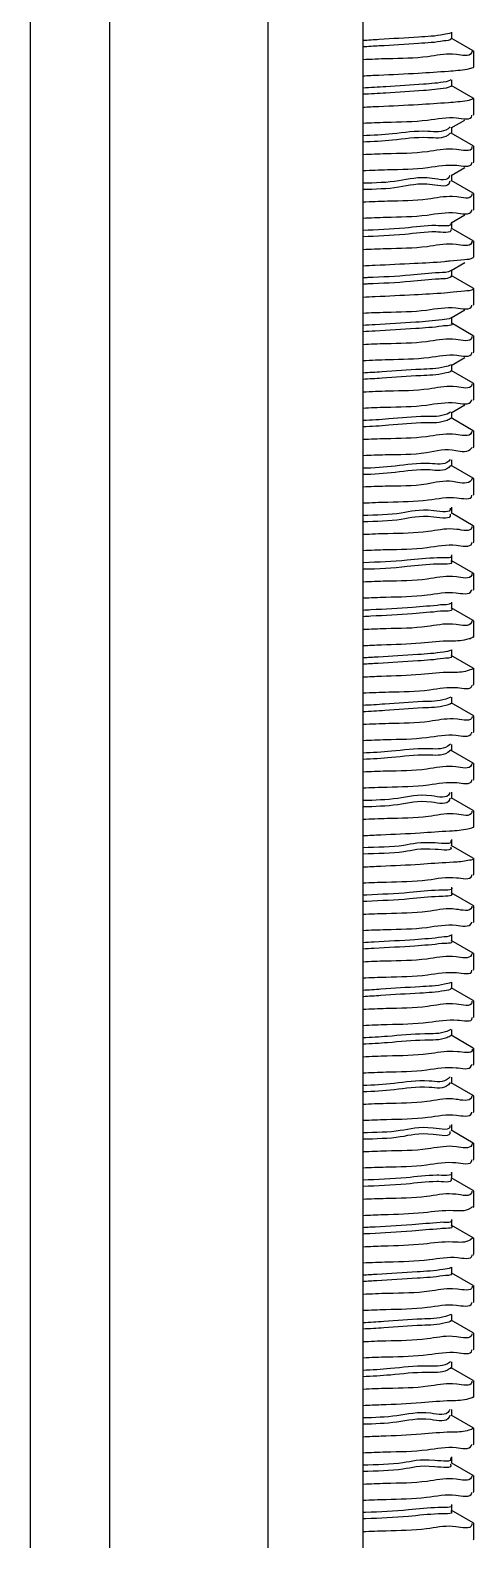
# Model space of a CAD drawing. Extents: x 13158459 to 15902229, y -1299598 to 28366.
# Drawn here: x 14057691.4 to 14057772.9, y -160942.5 to -160665.2 of the extents above; entities that cross this region are included whole.
import ezdxf

# ---------------------------------------------------------------- set-up
doc = ezdxf.new("R2010")
doc.units = 0
doc.header["$LTSCALE"] = 1000
doc.header["$MEASUREMENT"] = 0
doc.layers.add('02___PRT_ALL_AXES', color=7, linetype='Continuous')

# ---------------------------------------------------------------- blocks, each defined once
blk = doc.blocks.new('抗震大样2')
at = {"color": 2, "linetype": 'Continuous'}
for p, q in [((3950.32, 185.93), (3950.32, -2472.71)), ((3971.09, 185.93), (3971.09, -2472.71)), ((4012.63, 185.93), (4012.63, -2472.71)), ((4037.56, 185.93), (4037.56, -2472.71))]:
    blk.add_line(p, q, dxfattribs=at)
at = {"color": 133, "linetype": 'Continuous'}
for p, q in [((4066.52, -782.31), (4060.75, -778.97)), ((4060.88, -779.13), (4060.88, -777.47)), ((4062.11, -783.3), (4061.09, -783.21)), ((4066.18, -782.4), (4066.08, -782.81)), ((4066.52, -782.31), (4066.64, -782.45)), ((4064.95, -787.12), (4066.52, -786.74)), ((4066.52, -786.74), (4066.64, -786.6)), ((4060.37, -790.09), (4059.39, -790.45)), ((4060.88, -791.59), (4059.39, -792.11)), ((4060.44, -790.05), (4060.37, -790.09)), ((4060.64, -789.93), (4060.44, -790.05)), ((4066.52, -794.78), (4060.75, -791.44)), ((4060.88, -791.59), (4060.88, -789.93)), ((4065.34, -795.35), (4064.95, -795.43)), ((4065.48, -795.31), (4065.34, -795.35)), ((4066.52, -794.78), (4066.64, -794.91)), ((4066.52, -799.2), (4066.64, -799.07)), ((4060.47, -802.31), (4059.9, -802.81)), ((4060.56, -803.85), (4059.9, -804.47)), ((4060.75, -802.54), (4064.32, -800.48)), ((4066.52, -807.24), (4060.75, -803.9)), ((4060.88, -804.05), (4060.88, -802.39)), ((4062.15, -808.22), (4061.08, -808.13)), ((4066.16, -807.43), (4066.16, -807.7)), ((4066.52, -807.24), (4066.64, -807.37)), ((4066.52, -811.67), (4066.64, -811.53)), ((4060.32, -815), (4060.31, -815.17)), ((4060.75, -815.01), (4064.32, -812.94)), ((4060.88, -816.51), (4060.88, -814.85)), ((4060.32, -816.54), (4060.31, -816.83)), ((4066.52, -819.7), (4060.75, -816.36)), ((4066.16, -819.86), (4066.14, -820.18)), ((4066.52, -819.7), (4066.64, -819.84)), ((4062.19, -820.68), (4061.09, -820.59)), ((4066.52, -824.13), (4066.64, -823.99)), ((4060.75, -827.47), (4064.32, -825.4)), ((4060.88, -828.98), (4060.88, -827.32)), ((4066.52, -832.16), (4060.75, -828.82)), ((4062.04, -833.16), (4061.08, -833.07)), ((4066.17, -832.26), (4066.09, -832.64)), ((4066.52, -832.16), (4066.64, -832.3)), ((4060.38, -837.42), (4064.24, -837.07)), ((4060.75, -839.93), (4064.32, -837.87)), ((4060.88, -841.44), (4060.88, -839.78)), ((4066.52, -836.59), (4066.54, -836.58)), ((4066.52, -844.63), (4060.75, -841.29)), ((4060.88, -841.44), (4060.8, -841.56)), ((4061.28, -845.64), (4058.98, -845.88)), ((4064.24, -845.38), (4061.28, -845.64)), ((4066.52, -844.63), (4066.64, -844.76)), ((4066.64, -844.76), (4066.54, -844.88)), ((4060.75, -852.39), (4064.32, -850.33)), ((4066.52, -849.05), (4066.64, -848.92)), ((4066.52, -857.09), (4060.75, -853.75)), ((4060.88, -853.9), (4060.88, -852.24)), ((4061.97, -858.09), (4061.08, -858.01)), ((4066.13, -857.27), (4066.12, -857.55)), ((4066.52, -857.09), (4066.64, -857.22)), ((4060.75, -864.86), (4064.32, -862.79)), ((4066.52, -861.52), (4066.64, -861.38)), ((4066.52, -869.55), (4060.75, -866.21)), ((4060.88, -866.36), (4060.88, -864.7)), ((4062.23, -870.53), (4061.21, -870.43)), ((4066.17, -869.69), (4066.13, -870.04)), ((4066.52, -869.55), (4066.64, -869.69)), ((4060.75, -877.32), (4064.32, -875.25)), ((4066.52, -873.98), (4066.64, -873.84)), ((4060.58, -877.11), (4059.62, -877.64)), ((4066.52, -882.01), (4060.75, -878.67)), ((4060.88, -878.83), (4060.88, -877.16)), ((4061.93, -883.02), (4061.08, -882.93)), ((4066.13, -882.11), (4066.05, -882.49)), ((4066.52, -882.01), (4066.64, -882.15)), ((4066.52, -886.44), (4066.64, -886.3)), ((4060.48, -889.6), (4060.09, -890)), ((4060.54, -891.17), (4060.09, -891.67)), ((4066.52, -894.48), (4060.75, -891.13)), ((4060.88, -891.29), (4060.88, -889.63)), ((4061.91, -895.48), (4061.1, -895.33)), ((4066.25, -894.53), (4066.05, -894.97)), ((4066.52, -894.48), (4066.64, -894.61)), ((4066.52, -898.9), (4066.64, -898.77)), ((4060.88, -903.75), (4060.88, -902.09)), ((4060.42, -903.92), (4060.45, -904.03)), ((4066.52, -906.94), (4060.75, -903.6)), ((4066.17, -907.12), (4066.16, -907.41)), ((4066.52, -906.94), (4066.64, -907.07)), ((4062.23, -907.91), (4061.21, -907.82)), ((4060.88, -916.21), (4060.88, -914.55)), ((4066.52, -911.37), (4066.64, -911.23)), ((4066.52, -919.4), (4060.75, -916.06)), ((4062.08, -920.39), (4061.08, -920.3)), ((4066.16, -919.51), (4066.1, -919.89)), ((4066.52, -919.4), (4066.64, -919.54)), ((4060.88, -928.68), (4060.88, -927.01)), ((4066.52, -923.83), (4066.64, -923.69)), ((4066.52, -931.86), (4060.75, -928.52)), ((4062.03, -932.86), (4061.08, -932.77)), ((4066.16, -931.94), (4066.05, -932.35)), ((4066.52, -931.86), (4066.64, -932)), ((4066.52, -936.29), (4066.64, -936.15)), ((4066.52, -944.33), (4060.75, -940.98)), ((4060.88, -941.14), (4060.88, -939.48)), ((4061.36, -945.45), (4060.6, -945.45)), ((4066.52, -944.33), (4066.64, -944.46)), ((4066.52, -948.75), (4066.64, -948.62)), ((4060.66, -951.94), (4059.3, -952.47)), ((4066.52, -956.79), (4060.75, -953.45)), ((4060.88, -953.6), (4060.88, -951.94)), ((4062.36, -957.75), (4061.21, -957.66)), ((4066.52, -956.79), (4066.64, -956.92)), ((4066.52, -961.21), (4066.64, -961.08)), ((4060.51, -964.32), (4059.83, -964.84)), ((4060.61, -965.87), (4059.83, -966.5)), ((4066.52, -969.25), (4060.75, -965.91)), ((4060.88, -966.06), (4060.88, -964.4)), ((4061.98, -970.25), (4061.08, -970.16)), ((4066.13, -969.34), (4066.05, -969.73)), ((4066.52, -969.25), (4066.64, -969.39)), ((4066.52, -973.68), (4066.64, -973.54)), ((4060.31, -976.95), (4060.25, -977.2)), ((4060.33, -978.48), (4060.25, -978.86)), ((4066.52, -981.71), (4060.75, -978.37)), ((4060.88, -978.53), (4060.88, -976.86)), ((4066.17, -981.85), (4066.13, -982.21)), ((4066.52, -981.71), (4066.64, -981.85)), ((4062.24, -982.69), (4061.21, -982.59)), ((4066.52, -986.14), (4066.64, -986)), ((4060.88, -990.99), (4060.88, -989.33)), ((4066.52, -994.18), (4060.75, -990.83)), ((4066.52, -994.18), (4066.64, -994.31)), ((4061.34, -995.28), (4060.27, -995.33)), ((4060.88, -1003.45), (4060.88, -1001.79)), ((4066.52, -998.6), (4066.64, -998.47)), ((4066.52, -1006.64), (4060.75, -1003.3)), ((4062.11, -1007.63), (4061.09, -1007.53)), ((4066.16, -1006.76), (4066.11, -1007.13)), ((4066.52, -1006.64), (4066.64, -1006.77)), ((4066.52, -1011.06), (4066.64, -1010.93)), ((4066.52, -1019.1), (4060.75, -1015.76)), ((4060.88, -1015.91), (4060.88, -1014.25)), ((4062.01, -1020.1), (4061.08, -1020.01)), ((4066.17, -1019.17), (4066.05, -1019.59)), ((4066.52, -1019.1), (4066.64, -1019.24)), ((4066.52, -1023.53), (4066.64, -1023.39)), ((4066.52, -1031.56), (4060.75, -1028.22)), ((4060.88, -1028.38), (4060.88, -1026.71)), ((4062.15, -1032.55), (4061.08, -1032.45)), ((4066.16, -1031.76), (4066.16, -1032.02)), ((4066.52, -1031.56), (4066.64, -1031.7)), ((4066.52, -1035.99), (4066.64, -1035.85)), ((4060.61, -1039.14), (4059.54, -1039.67)), ((4066.52, -1044.02), (4060.75, -1040.68)), ((4060.88, -1040.84), (4060.88, -1039.18)), ((4062.34, -1044.99), (4061.21, -1044.92)), ((4066.2, -1044.29), (4066.23, -1044.41)), ((4066.52, -1044.02), (4066.64, -1044.16)), ((4066.52, -1048.45), (4066.64, -1048.32)), ((4060.41, -1051.57), (4060.02, -1052.03)), ((4060.48, -1053.1), (4060.02, -1053.69)), ((4066.52, -1056.49), (4060.75, -1053.15)), ((4060.88, -1053.3), (4060.88, -1051.64)), ((4062.01, -1057.49), (4061.08, -1057.39)), ((4066.14, -1056.58), (4066.05, -1056.97)), ((4066.52, -1056.49), (4066.64, -1056.62)), ((4066.52, -1060.91), (4066.64, -1060.78)), ((4060.39, -1064.32), (4060.4, -1064.39)), ((4066.52, -1068.95), (4060.75, -1065.61)), ((4060.88, -1065.76), (4060.88, -1064.1)), ((4060.37, -1065.89), (4060.4, -1066.06)), ((4066.18, -1069.05), (4066.09, -1069.45)), ((4066.52, -1068.95), (4066.64, -1069.09)), ((4062.12, -1069.94), (4061.09, -1069.84)), ((4066.52, -1073.38), (4066.64, -1073.24)), ((4060.88, -1078.23), (4060.88, -1076.56)), ((4066.52, -1081.41), (4060.75, -1078.07)), ((4066.52, -1081.41), (4066.64, -1081.55)), ((4061.98, -1082.41), (4061.08, -1082.33)), ((4066.13, -1081.59), (4066.12, -1081.88)), ((4060.88, -1090.69), (4060.88, -1089.03)), ((4066.52, -1085.84), (4066.64, -1085.7)), ((4066.52, -1093.87), (4060.75, -1090.53)), ((4061.4, -1094.95), (4061.06, -1094.93)), ((4066.39, -1093.84), (4065.74, -1094.39)), ((4066.52, -1093.87), (4066.64, -1094.01)), ((4066.52, -1098.3), (4066.64, -1098.17)), ((4066.52, -1106.34), (4060.75, -1103)), ((4060.88, -1103.15), (4060.88, -1101.49)), ((4062.39, -1107.3), (4061.09, -1107.2)), ((4066.52, -1106.34), (4066.64, -1106.47)), ((4066.52, -1110.76), (4066.64, -1110.63)), ((4060.67, -1113.97), (4059.21, -1114.5)), ((4066.52, -1118.8), (4060.75, -1115.46)), ((4060.88, -1115.61), (4060.88, -1113.95)), ((4062.09, -1119.79), (4061.08, -1119.7)), ((4066.15, -1118.99), (4066.15, -1119.26)), ((4066.52, -1118.8), (4066.64, -1118.93)), ((4066.52, -1123.23), (4066.64, -1123.09)), ((4060.54, -1126.34), (4059.75, -1126.86)), ((4066.52, -1131.26), (4060.75, -1127.92)), ((4060.88, -1128.07), (4060.88, -1126.41)), ((4062.23, -1132.24), (4061.09, -1132.14)), ((4066.17, -1131.44), (4066.16, -1131.74)), ((4066.52, -1131.26), (4066.64, -1131.4)), ((4066.52, -1135.69), (4066.64, -1135.55)), ((4060.32, -1138.9), (4060.19, -1139.23)), ((4060.35, -1140.43), (4060.19, -1140.89)), ((4066.52, -1143.72), (4060.75, -1140.38)), ((4060.88, -1140.54), (4060.88, -1138.88)), ((4061.36, -1144.83), (4060.69, -1144.84)), ((4066.52, -1143.72), (4066.64, -1143.86)), ((4066.52, -1148.15), (4066.64, -1148.01)), ((4066.52, -1156.19), (4060.75, -1152.85)), ((4060.88, -1153), (4060.88, -1151.34)), ((4060.5, -1153.2), (4060.53, -1153.25)), ((4066.19, -1156.25), (4066.06, -1156.68)), ((4066.52, -1156.19), (4066.64, -1156.32)), ((4062, -1157.18), (4061.08, -1157.1)), ((4066.52, -1160.61), (4066.64, -1160.48)), ((4060.88, -1165.46), (4060.88, -1163.8)), ((4066.52, -1168.65), (4060.75, -1165.31)), ((4066.52, -1168.65), (4066.64, -1168.78)), ((4061.94, -1169.65), (4061.08, -1169.57)), ((4066.12, -1168.82), (4066.12, -1169.11)), ((4066.52, -1173.08), (4066.64, -1172.94))]:
    blk.add_line(p, q, dxfattribs=at)
for points, start_tangent, end_tangent in [([(4058.77, -778.08), (4052.19, -778.73), (4041.83, -779.38), (4037.56, -779.63)], (-0.98162, -0.190845), (-0.998621, -0.052501)), ([(4058.77, -779.74), (4052.19, -780.39), (4041.83, -781.05), (4037.56, -781.29)], (-0.98162, -0.190845), (-0.998621, -0.052501)), ([(4060.72, -777.57), (4058.77, -778.08)], (-0.885536, -0.464571), (-0.98162, -0.190845)), ([(4060.87, -779.12), (4058.77, -779.74)], (-0.519932, -0.854208), (-0.98162, -0.190845)), ([(4061.09, -783.21), (4054.63, -783.86), (4044.08, -784.42), (4037.56, -784.67)], (-0.998199, 0.059983), (-0.998851, -0.047921)), ([(4066.08, -782.81), (4062.11, -783.3)], (-0.388892, -0.921283), (-0.992349, 0.123466)), ([(4037.56, -788.87), (4041.74, -788.68), (4052.1, -788.16), (4059.99, -787.64), (4064.95, -787.12)], (0.999043, 0.043739), (0.988309, 0.152466)), ([(4059.39, -790.45), (4053.45, -791.1), (4043.61, -791.75), (4037.56, -792.08)], (-0.985129, -0.171815), (-0.998706, -0.05085)), ([(4059.39, -792.11), (4053.45, -792.76), (4043.61, -793.41), (4037.56, -793.74)], (-0.985129, -0.171815), (-0.998706, -0.05085)), ([(4064.95, -795.43), (4059.99, -795.95), (4052.1, -796.47), (4041.74, -796.99), (4037.56, -797.18)], (-0.988309, -0.152466), (-0.999043, -0.043739)), ([(4066.55, -794.83), (4065.48, -795.31)], (-0.710712, -0.703483), (-0.96046, -0.278417)), ([(4037.56, -801.28), (4043.65, -801.05), (4054.5, -800.48), (4062.15, -799.92)], (0.998893, 0.047043), (0.993689, -0.112168)), ([(4062.15, -799.92), (4066.17, -799.34), (4066.17, -799.22)], (0.993689, -0.112168), (-0.052828, 0.998604)), ([(4059.9, -802.81), (4054.63, -803.46), (4045.32, -804.11), (4037.56, -804.61)], (-0.813438, -0.581652), (-0.999348, -0.036108)), ([(4059.9, -804.47), (4054.63, -805.12), (4045.32, -805.77), (4037.56, -806.27)], (-0.813438, -0.581652), (-0.999348, -0.036108)), ([(4061.08, -808.13), (4054.5, -808.79), (4043.65, -809.36), (4037.56, -809.59)], (-0.998288, 0.058483), (-0.998893, -0.047043)), ([(4066.16, -807.7), (4062.15, -808.22)], (-0.091977, -0.995761), (-0.993689, 0.112168)), ([(4037.56, -813.74), (4044.04, -813.5), (4054.61, -812.94), (4062.19, -812.37)], (0.998851, 0.047924), (0.993066, -0.117556)), ([(4062.19, -812.37), (4066.15, -811.81), (4066.17, -811.66)], (0.993066, -0.117556), (0.022241, 0.999753)), ([(4060.31, -815.17), (4055.71, -815.82), (4046.96, -816.47), (4037.56, -817.07)], (-0.133539, -0.991044), (-0.999762, -0.02181)), ([(4060.31, -816.83), (4055.71, -817.48), (4046.96, -818.14), (4037.56, -818.73)], (-0.133539, -0.991044), (-0.999762, -0.02181)), ([(4061.09, -820.59), (4054.61, -821.25), (4044.04, -821.81), (4037.56, -822.05)], (-0.998352, 0.057379), (-0.998851, -0.047924)), ([(4066.14, -820.18), (4062.19, -820.68)], (-0.199147, -0.97997), (-0.993066, 0.117556)), ([(4037.56, -826.21), (4043.65, -825.98), (4054.39, -825.41), (4062.04, -824.85)], (0.998889, 0.04713), (0.992204, -0.124623)), ([(4060.61, -827.54), (4056.69, -828.19)], (0.542323, -0.84017), (-0.99998, 0.006296)), ([(4060.61, -827.54), (4060.62, -827.55)], (0.542324, -0.84017), (0.520418, -0.853911)), ([(4062.04, -824.85), (4066.1, -824.28), (4066.15, -824.07)], (0.992204, -0.124623), (0.159805, 0.987149)), ([(4056.69, -828.19), (4048.52, -828.84), (4037.56, -829.47)], (-0.99998, 0.006296), (-0.999287, -0.037767)), ([(4056.69, -829.85), (4048.52, -830.5), (4037.56, -831.13)], (-0.99998, 0.006296), (-0.999287, -0.037767)), ([(4060.6, -829.18), (4060.61, -829.2), (4056.69, -829.85)], (0.572341, -0.820015), (-0.99998, 0.006296)), ([(4061.08, -833.07), (4054.39, -833.72), (4043.65, -834.29), (4037.56, -834.52)], (-0.997718, 0.067512), (-0.998889, -0.04713)), ([(4066.09, -832.64), (4062.04, -833.16)], (-0.34027, -0.940328), (-0.992204, 0.124623)), ([(4037.56, -838.72), (4040.79, -838.57), (4051.09, -838.06), (4058.98, -837.57), (4060.38, -837.42)], (0.999026, 0.044129), (0.994303, 0.106589)), ([(4064.24, -837.07), (4066.52, -836.59)], (0.998367, 0.057131), (0.846147, 0.532949)), ([(4057.58, -840.55), (4050.01, -841.2), (4038.9, -841.85), (4037.56, -841.91)], (-0.999705, -0.024304), (-0.998957, -0.045653)), ([(4057.58, -842.21), (4050.01, -842.86), (4038.9, -843.51), (4037.56, -843.57)], (-0.999705, -0.024304), (-0.998957, -0.045653)), ([(4060.75, -839.93), (4057.58, -840.55)], (-0.820414, -0.571771), (-0.999705, -0.024304)), ([(4060.8, -841.56), (4057.58, -842.21)], (-0.8065, -0.591234), (-0.999705, -0.024304)), ([(4058.98, -845.88), (4051.09, -846.37), (4040.79, -846.88), (4037.56, -847.03)], (-0.995396, -0.095852), (-0.999026, -0.044129)), ([(4066.54, -844.88), (4064.24, -845.38)], (-0.839043, -0.544066), (-0.998367, -0.057131)), ([(4037.56, -851.13), (4043.62, -850.91), (4054.27, -850.34), (4061.97, -849.78)], (0.998892, 0.047051), (0.993179, -0.116595)), ([(4061.97, -849.78), (4066.13, -849.2), (4066.13, -849.06)], (0.993179, -0.116595), (-0.019748, 0.999805)), ([(4058.36, -852.91), (4051.41, -853.56), (4040.77, -854.22), (4037.56, -854.39)], (-0.989578, -0.144), (-0.998591, -0.053058)), ([(4058.36, -854.58), (4051.41, -855.23), (4040.77, -855.88), (4037.56, -856.06)], (-0.989578, -0.144), (-0.998591, -0.053058)), ([(4060.76, -852.41), (4058.36, -852.91)], (-0.880087, -0.474813), (-0.989578, -0.144)), ([(4060.87, -853.91), (4060.88, -853.92), (4058.36, -854.58)], (0.415587, -0.909553), (-0.989578, -0.144)), ([(4061.08, -858.01), (4054.27, -858.65), (4043.62, -859.21), (4037.56, -859.44)], (-0.997508, 0.070549), (-0.998892, -0.047051)), ([(4066.12, -857.55), (4061.97, -858.09)], (-0.125429, -0.992103), (-0.993179, 0.116595)), ([(4037.56, -863.59), (4044.24, -863.34), (4054.84, -862.77), (4062.23, -862.22)], (0.998835, 0.048263), (0.992865, -0.119246)), ([(4062.23, -862.22), (4066.15, -861.66), (4066.17, -861.49)], (0.992865, -0.119246), (0.071092, 0.99747)), ([(4059.04, -865.28), (4052.73, -865.93), (4042.58, -866.58), (4037.56, -866.88)], (-0.97234, -0.233568), (-0.998689, -0.051194)), ([(4059.04, -866.94), (4052.73, -867.59), (4042.58, -868.24), (4037.56, -868.54)], (-0.97234, -0.233568), (-0.998689, -0.051194)), ([(4060.69, -864.76), (4059.04, -865.28)], (-0.87307, -0.487595), (-0.97234, -0.233568)), ([(4060.83, -866.32), (4059.04, -866.94)], (-0.664145, -0.747604), (-0.97234, -0.233568)), ([(4061.21, -870.43), (4054.84, -871.08), (4044.24, -871.65), (4037.56, -871.9)], (-0.998201, 0.059959), (-0.998835, -0.048263)), ([(4066.13, -870.04), (4062.23, -870.53)], (-0.265883, -0.964005), (-0.992865, 0.119246)), ([(4037.56, -876.06), (4043.55, -875.83), (4054.26, -875.27), (4061.93, -874.71)], (0.998899, 0.046921), (0.992138, -0.125152)), ([(4061.93, -874.71), (4066.06, -874.14), (4066.11, -873.92)], (0.992138, -0.125152), (0.147009, 0.989135)), ([(4059.62, -877.64), (4053.96, -878.29), (4044.34, -878.94), (4037.56, -879.37)], (-0.916764, -0.39943), (-0.999023, -0.044194)), ([(4059.62, -879.3), (4053.96, -879.95), (4044.34, -880.6), (4037.56, -881.03)], (-0.916764, -0.39943), (-0.999023, -0.044194)), ([(4060.7, -878.67), (4059.62, -879.3)], (-0.653847, -0.756627), (-0.916764, -0.39943)), ([(4061.08, -882.93), (4054.26, -883.58), (4043.55, -884.14), (4037.56, -884.36)], (-0.997205, 0.074711), (-0.998899, -0.046921)), ([(4066.05, -882.49), (4061.93, -883.02)], (-0.323012, -0.946395), (-0.992138, 0.125152)), ([(4037.56, -888.5), (4043.43, -888.3), (4054.23, -887.73), (4061.91, -887.17)], (0.998859, 0.047753), (0.973563, -0.228419)), ([(4061.91, -887.17), (4066.08, -886.6), (4066.22, -886.33)], (0.973563, -0.228419), (0.350551, 0.936544)), ([(4060.09, -890), (4055.1, -890.65), (4046.02, -891.31), (4037.56, -891.88)], (-0.756603, -0.653875), (-0.999779, -0.021003)), ([(4060.09, -891.67), (4055.1, -892.32), (4046.02, -892.97), (4037.56, -893.55)], (-0.756603, -0.653875), (-0.999779, -0.021003)), ([(4061.1, -895.33), (4054.23, -896.04), (4043.43, -896.61), (4037.56, -896.81)], (-0.98996, 0.141351), (-0.998859, -0.047753)), ([(4066.05, -894.97), (4061.91, -895.48)], (-0.526335, -0.850277), (-0.973563, 0.228419)), ([(4062.23, -899.61), (4066.17, -899.04), (4066.17, -898.91)], (0.993519, -0.113669), (-0.019848, 0.999803)), ([(4037.56, -900.98), (4044.14, -900.73), (4054.71, -900.17), (4062.23, -899.61)], (0.998843, 0.048087), (0.993519, -0.113669)), ([(4060.45, -902.37), (4056.14, -903.02), (4047.63, -903.67), (4037.56, -904.27)], (0.254505, -0.967071), (-0.999642, -0.026767)), ([(4060.44, -902.34), (4060.45, -902.37)], (0.286018, -0.958224), (0.254505, -0.967071)), ([(4060.45, -904.03), (4056.14, -904.68), (4047.63, -905.33), (4037.56, -905.93)], (0.254505, -0.967071), (-0.999642, -0.026767)), ([(4061.21, -907.82), (4054.71, -908.48), (4044.14, -909.04), (4037.56, -909.29)], (-0.998227, 0.059524), (-0.998843, -0.048087)), ([(4066.16, -907.41), (4062.23, -907.91)], (-0.146866, -0.989156), (-0.993519, 0.113669)), ([(4037.56, -913.44), (4043.69, -913.21), (4054.44, -912.65), (4062.08, -912.08)], (0.998883, 0.047243), (0.992348, -0.123472)), ([(4060.71, -914.74), (4057.08, -915.38)], (0.601909, -0.798565), (-0.999476, -0.032357)), ([(4062.08, -912.08), (4066.12, -911.52), (4066.15, -911.32)], (0.992348, -0.123472), (0.118298, 0.992978)), ([(4057.08, -915.38), (4049.16, -916.03), (4037.79, -916.68), (4037.56, -916.69)], (-0.999476, -0.032357), (-0.999024, -0.044174)), ([(4057.08, -917.04), (4049.16, -917.69), (4037.79, -918.35), (4037.56, -918.35)], (-0.999476, -0.032357), (-0.999024, -0.044174)), ([(4060.69, -916.38), (4060.7, -916.39), (4057.08, -917.04)], (0.648744, -0.761007), (-0.999476, -0.032357)), ([(4061.08, -920.3), (4054.44, -920.95), (4043.69, -921.52), (4037.56, -921.75)], (-0.997869, 0.065247), (-0.998883, -0.047243)), ([(4066.1, -919.89), (4062.08, -920.39)], (-0.307344, -0.951598), (-0.992348, 0.123472)), ([(4037.56, -925.91), (4043.64, -925.68), (4054.38, -925.11), (4062.03, -924.55)], (0.99889, 0.047094), (0.992167, -0.124916)), ([(4062.03, -924.55), (4066.07, -923.99), (4066.14, -923.75)], (0.992167, -0.124916), (0.189404, 0.981899)), ([(4057.92, -927.75), (4050.61, -928.4), (4039.69, -929.05), (4037.56, -929.16)], (-0.994588, -0.103898), (-0.998653, -0.051877)), ([(4057.92, -929.41), (4050.61, -930.06), (4039.69, -930.71), (4037.56, -930.82)], (-0.994588, -0.103898), (-0.998653, -0.051877)), ([(4060.8, -927.24), (4057.92, -927.75)], (-0.786104, -0.618095), (-0.994588, -0.103898)), ([(4060.83, -928.73), (4060.85, -928.76), (4057.92, -929.41)], (0.669595, -0.742726), (-0.994588, -0.103898)), ([(4061.08, -932.77), (4054.38, -933.42), (4043.64, -933.99), (4037.56, -934.21)], (-0.997719, 0.06751), (-0.99889, -0.047094)), ([(4066.05, -932.35), (4062.03, -932.86)], (-0.377612, -0.925964), (-0.992167, 0.124916)), ([(4037.56, -938.4), (4042.42, -938.2), (4052.77, -937.67), (4060.6, -937.14)], (0.999034, 0.043947), (1, 0.000673)), ([(4060.6, -937.14), (4065.43, -936.59), (4066.42, -936.15)], (1, 0.000673), (0.819021, 0.573764)), ([(4058.66, -940.11), (4051.98, -940.76), (4041.54, -941.41), (4037.56, -941.64)], (-0.985894, -0.167369), (-0.998612, -0.052674)), ([(4058.66, -941.77), (4051.98, -942.42), (4041.54, -943.07), (4037.56, -943.3)], (-0.985894, -0.167369), (-0.998612, -0.052674)), ([(4060.74, -939.61), (4058.66, -940.11)], (-0.883551, -0.468335), (-0.985894, -0.167369)), ([(4060.88, -941.14), (4058.66, -941.77)], (-0.098767, -0.995111), (-0.985894, -0.167369)), ([(4060.6, -945.45), (4052.77, -945.98), (4042.42, -946.51), (4037.56, -946.71)], (-1, -0.000673), (-0.999034, -0.043947)), ([(4065.43, -944.9), (4061.36, -945.45)], (-0.945442, -0.325791), (-0.999959, 0.009108)), ([(4066.53, -944.37), (4065.43, -944.9)], (-0.629135, -0.777296), (-0.945442, -0.325791)), ([(4037.56, -950.83), (4044.38, -950.57), (4055.04, -950), (4062.36, -949.44)], (0.998826, 0.048433), (0.994009, -0.1093)), ([(4062.36, -949.44), (4066.19, -948.88), (4066.19, -948.77)], (0.994009, -0.1093), (-0.046501, 0.998918)), ([(4059.3, -952.47), (4053.26, -953.12), (4043.33, -953.77), (4037.56, -954.12)], (-0.957411, -0.288727), (-0.998797, -0.04904)), ([(4059.3, -954.13), (4053.26, -954.78), (4043.33, -955.44), (4037.56, -955.79)], (-0.957411, -0.288727), (-0.998797, -0.04904)), ([(4060.78, -953.51), (4059.3, -954.13)], (-0.689205, -0.724567), (-0.957411, -0.288727)), ([(4061.21, -957.66), (4055.04, -958.31), (4044.38, -958.88), (4037.56, -959.14)], (-0.998831, 0.04833), (-0.998826, -0.048433)), ([(4066.18, -956.98), (4066.19, -957.19), (4062.36, -957.75)], (0.11535, -0.993325), (-0.994009, 0.1093)), ([(4037.56, -963.29), (4043.6, -963.07), (4054.32, -962.5), (4061.98, -961.94)], (0.998894, 0.047018), (0.992151, -0.125043)), ([(4061.98, -961.94), (4066.07, -961.38), (4066.12, -961.15)], (0.992151, -0.125043), (0.157476, 0.987523)), ([(4059.83, -964.84), (4054.45, -965.49), (4045.05, -966.14), (4037.56, -966.62)], (-0.852635, -0.522507), (-0.999251, -0.0387)), ([(4059.83, -966.5), (4054.45, -967.15), (4045.05, -967.8), (4037.56, -968.28)], (-0.852635, -0.522507), (-0.999251, -0.0387)), ([(4061.08, -970.16), (4054.32, -970.81), (4043.6, -971.38), (4037.56, -971.6)], (-0.997437, 0.071545), (-0.998894, -0.047018)), ([(4066.05, -969.73), (4061.98, -970.25)], (-0.337744, -0.941238), (-0.992151, 0.125043)), ([(4037.56, -975.75), (4043.91, -975.52), (4054.75, -974.94), (4062.24, -974.38)], (0.99887, 0.047535), (0.992813, -0.119672)), ([(4062.24, -974.38), (4066.15, -973.82), (4066.17, -973.65)], (0.992813, -0.119672), (0.067135, 0.997744)), ([(4060.25, -977.2), (4055.55, -977.85), (4046.7, -978.5), (4037.56, -979.09)], (-0.293211, -0.956048), (-0.999756, -0.022111)), ([(4060.25, -978.86), (4055.55, -979.51), (4046.7, -980.16), (4037.56, -980.75)], (-0.293211, -0.956048), (-0.999756, -0.022111)), ([(4061.21, -982.59), (4054.75, -983.25), (4043.91, -983.82), (4037.56, -984.06)], (-0.998146, 0.060859), (-0.99887, -0.047535)), ([(4066.13, -982.21), (4062.24, -982.69)], (-0.261471, -0.965211), (-0.992813, 0.119672)), ([(4060.45, -987.01), (4065.11, -986.5), (4066.5, -986.1)], (0.999141, 0.041452), (0.882633, 0.470063)), ([(4037.56, -988.26), (4042.31, -988.05), (4052.57, -987.53), (4060.27, -987.02), (4060.45, -987.01)], (0.999041, 0.043792), (0.999141, 0.041452)), ([(4060.57, -989.56), (4056.55, -990.21), (4048.28, -990.86), (4037.56, -991.48)], (0.485103, -0.874457), (-0.999398, -0.034681)), ([(4060.57, -989.56), (4060.58, -989.57)], (0.485104, -0.874457), (0.470288, -0.882513)), ([(4060.57, -991.22), (4056.55, -991.88), (4048.28, -992.53), (4037.56, -993.14)], (0.485103, -0.874457), (-0.999398, -0.034681)), ([(4060.55, -991.19), (4060.57, -991.22)], (0.525053, -0.851069), (0.485103, -0.874457)), ([(4066.63, -994.31), (4065.11, -994.8)], (-0.469703, -0.882824), (-0.978184, -0.207742)), ([(4060.27, -995.33), (4052.57, -995.84), (4042.31, -996.36), (4037.56, -996.57)], (-0.99905, -0.043587), (-0.999041, -0.043792)), ([(4065.11, -994.8), (4061.34, -995.28)], (-0.978184, -0.207742), (-0.998891, -0.047085)), ([(4037.56, -1000.68), (4043.73, -1000.45), (4054.48, -999.88), (4062.11, -999.32)], (0.99888, 0.047322), (0.99244, -0.122727)), ([(4060.77, -1001.92), (4057.45, -1002.58)], (0.631786, -0.775143), (-0.997922, -0.064433)), ([(4062.11, -999.32), (4066.12, -998.75), (4066.15, -998.56)], (0.99244, -0.122727), (0.101711, 0.994814)), ([(4057.45, -1002.58), (4049.78, -1003.23), (4038.6, -1003.88), (4037.56, -1003.93)], (-0.997922, -0.064433), (-0.998824, -0.048489)), ([(4057.45, -1004.24), (4049.78, -1004.89), (4038.6, -1005.54), (4037.56, -1005.59)], (-0.997922, -0.064433), (-0.998824, -0.048489)), ([(4060.76, -1003.57), (4060.78, -1003.59), (4057.45, -1004.24)], (0.684488, -0.729024), (-0.997922, -0.064433)), ([(4061.09, -1007.53), (4054.48, -1008.19), (4043.73, -1008.76), (4037.56, -1008.99)], (-0.997977, 0.063578), (-0.99888, -0.047322)), ([(4066.11, -1007.13), (4062.11, -1007.63)], (-0.289932, -0.957047), (-0.99244, 0.122727)), ([(4037.56, -1013.14), (4043.62, -1012.92), (4054.34, -1012.35), (4062.01, -1011.79)], (0.998894, 0.047016), (0.992172, -0.124877)), ([(4062.01, -1011.79), (4066.07, -1011.23), (4066.15, -1010.98)], (0.992172, -0.124877), (0.215836, 0.97643)), ([(4058.25, -1014.94), (4051.2, -1015.59), (4040.48, -1016.24), (4037.56, -1016.4)], (-0.991161, -0.132663), (-0.998598, -0.052931)), ([(4058.25, -1016.6), (4051.2, -1017.25), (4040.48, -1017.9), (4037.56, -1018.06)], (-0.991161, -0.132663), (-0.998598, -0.052931)), ([(4060.77, -1014.44), (4058.25, -1014.94)], (-0.870854, -0.491542), (-0.991161, -0.132663)), ([(4060.86, -1015.93), (4060.87, -1015.95), (4058.25, -1016.6)], (0.54639, -0.837531), (-0.991161, -0.132663)), ([(4061.08, -1020.01), (4054.34, -1020.66), (4043.62, -1021.22), (4037.56, -1021.45)], (-0.997681, 0.068057), (-0.998894, -0.047016)), ([(4066.05, -1019.59), (4062.01, -1020.1)], (-0.405363, -0.914156), (-0.992172, 0.124877)), ([(4037.56, -1025.61), (4043.66, -1025.38), (4054.52, -1024.8), (4062.15, -1024.24)], (0.998892, 0.047055), (0.993728, -0.11182)), ([(4062.15, -1024.24), (4066.17, -1023.66), (4066.17, -1023.55)], (0.993728, -0.11182), (-0.055458, 0.998461)), ([(4058.94, -1027.3), (4052.53, -1027.95), (4042.3, -1028.61), (4037.56, -1028.89)], (-0.976307, -0.216389), (-0.998659, -0.051775)), ([(4058.94, -1028.97), (4052.53, -1029.62), (4042.3, -1030.27), (4037.56, -1030.55)], (-0.976307, -0.216389), (-0.998659, -0.051775)), ([(4060.7, -1026.78), (4058.94, -1027.3)], (-0.879139, -0.476565), (-0.976307, -0.216389)), ([(4060.84, -1028.34), (4058.94, -1028.97)], (-0.63365, -0.77362), (-0.976307, -0.216389)), ([(4061.08, -1032.45), (4054.52, -1033.11), (4043.66, -1033.69), (4037.56, -1033.91)], (-0.998326, 0.057846), (-0.998892, -0.047055)), ([(4066.16, -1032.02), (4062.15, -1032.55)], (-0.088756, -0.996053), (-0.993728, 0.11182)), ([(4037.56, -1038.07), (4043.95, -1037.83), (4054.75, -1037.25), (4062.34, -1036.68)], (0.998877, 0.047381), (0.995969, -0.089703)), ([(4062.34, -1036.68), (4066.23, -1036.11), (4066.22, -1036.05)], (0.995969, -0.089703), (-0.210256, 0.977646)), ([(4059.54, -1039.67), (4053.77, -1040.32), (4044.06, -1040.97), (4037.56, -1041.37)], (-0.931607, -0.363468), (-0.998951, -0.045782)), ([(4059.54, -1041.33), (4053.77, -1041.98), (4044.06, -1042.63), (4037.56, -1043.04)], (-0.931607, -0.363468), (-0.998951, -0.045782)), ([(4060.72, -1040.7), (4059.54, -1041.33)], (-0.667955, -0.744201), (-0.931607, -0.363468)), ([(4061.21, -1044.92), (4054.75, -1045.56), (4043.95, -1046.13), (4037.56, -1046.38)], (-0.999119, 0.041962), (-0.998877, -0.047381)), ([(4066.23, -1044.41), (4062.34, -1044.99)], (0.162986, -0.986628), (-0.995969, 0.089703)), ([(4037.56, -1050.53), (4043.63, -1050.3), (4054.36, -1049.74), (4062.01, -1049.18)], (0.998891, 0.04708), (0.992161, -0.124963)), ([(4062.01, -1049.18), (4066.07, -1048.62), (4066.13, -1048.38)], (0.992161, -0.124963), (0.168856, 0.985641)), ([(4060.02, -1052.03), (4054.92, -1052.68), (4045.76, -1053.33), (4037.56, -1053.86)], (-0.716999, -0.697074), (-0.999513, -0.031216)), ([(4060.02, -1053.69), (4054.92, -1054.34), (4045.76, -1054.99), (4037.56, -1055.53)], (-0.716999, -0.697074), (-0.999513, -0.031216)), ([(4061.08, -1057.39), (4054.36, -1058.05), (4043.63, -1058.61), (4037.56, -1058.84)], (-0.997603, 0.069197), (-0.998891, -0.04708)), ([(4066.05, -1056.97), (4062.01, -1057.49)], (-0.352888, -0.935666), (-0.992161, 0.124963)), ([(4037.56, -1062.99), (4043.72, -1062.76), (4054.57, -1062.19), (4062.12, -1061.63)], (0.998887, 0.047157), (0.992314, -0.123749)), ([(4062.12, -1061.63), (4066.12, -1061.06), (4066.16, -1060.86)], (0.992314, -0.123749), (0.151775, 0.988415)), ([(4060.4, -1064.39), (4055.98, -1065.05), (4047.38, -1065.7), (4037.56, -1066.29)], (0.123846, -0.992301), (-0.999708, -0.024157)), ([(4060.4, -1066.06), (4055.98, -1066.71), (4047.38, -1067.36), (4037.56, -1067.96)], (0.123846, -0.992301), (-0.999708, -0.024157)), ([(4066.09, -1069.45), (4062.12, -1069.94)], (-0.349048, -0.937105), (-0.992314, 0.123749)), ([(4061.09, -1069.84), (4054.57, -1070.5), (4043.72, -1071.07), (4037.56, -1071.3)], (-0.998123, 0.061243), (-0.998887, -0.047157)), ([(4061.98, -1074.1), (4066.13, -1073.52), (4066.13, -1073.38)], (0.993189, -0.116512), (-0.02052, 0.999789)), ([(4037.56, -1075.45), (4043.61, -1075.23), (4054.28, -1074.67), (4061.98, -1074.1)], (0.998893, 0.04704), (0.993189, -0.116512)), ([(4056.94, -1077.41), (4048.92, -1078.06), (4037.56, -1078.71)], (-0.999823, -0.018835), (-0.999117, -0.042003)), ([(4060.68, -1076.77), (4056.94, -1077.41)], (0.577581, -0.816333), (-0.999823, -0.018835)), ([(4056.94, -1079.07), (4048.92, -1079.72), (4037.56, -1080.37)], (-0.999823, -0.018835), (-0.999117, -0.042003)), ([(4060.66, -1078.4), (4060.67, -1078.42), (4056.94, -1079.07)], (0.625749, -0.780025), (-0.999823, -0.018835)), ([(4061.08, -1082.33), (4054.28, -1082.98), (4043.61, -1083.54), (4037.56, -1083.76)], (-0.997527, 0.070283), (-0.998893, -0.04704)), ([(4066.12, -1081.88), (4061.98, -1082.41)], (-0.124679, -0.992197), (-0.993189, 0.116512)), ([(4037.56, -1087.94), (4042.9, -1087.72), (4053.5, -1087.18), (4061.27, -1086.63)], (0.998998, 0.044754), (0.99843, -0.056012)), ([(4060.85, -1089.18), (4057.8, -1089.77)], (-0.028945, -0.999581), (-0.99564, -0.093281)), ([(4061.27, -1086.63), (4065.74, -1086.08), (4066.3, -1085.63)], (0.99843, -0.056012), (0.681396, 0.731915)), ([(4057.8, -1089.77), (4050.39, -1090.42), (4039.39, -1091.07), (4037.56, -1091.17)], (-0.99564, -0.093281), (-0.998689, -0.051188)), ([(4057.8, -1091.43), (4050.39, -1092.08), (4039.39, -1092.74), (4037.56, -1092.83)], (-0.99564, -0.093281), (-0.998689, -0.051188)), ([(4060.81, -1090.76), (4060.83, -1090.78), (4057.8, -1091.43)], (0.683426, -0.73002), (-0.99564, -0.093281)), ([(4061.06, -1094.93), (4053.5, -1095.48), (4042.9, -1096.03), (4037.56, -1096.25)], (-0.998997, 0.044775), (-0.998998, -0.044754)), ([(4065.74, -1094.39), (4061.4, -1094.95)], (-0.843736, -0.536758), (-0.998028, 0.062763)), ([(4037.56, -1100.38), (4044.18, -1100.13), (4055.01, -1099.55), (4062.39, -1098.99)], (0.998848, 0.047979), (0.994035, -0.109062)), ([(4062.39, -1098.99), (4066.19, -1098.43), (4066.19, -1098.32)], (0.994035, -0.109062), (-0.051271, 0.998685)), ([(4058.55, -1102.14), (4051.77, -1102.79), (4041.25, -1103.44), (4037.56, -1103.65)], (-0.986452, -0.164052), (-0.998595, -0.052989)), ([(4058.55, -1103.8), (4051.77, -1104.45), (4041.25, -1105.1), (4037.56, -1105.31)], (-0.986452, -0.164052), (-0.998595, -0.052989)), ([(4060.74, -1101.63), (4058.55, -1102.14)], (-0.886614, -0.462509), (-0.986452, -0.164052)), ([(4060.88, -1103.15), (4058.55, -1103.8)], (-0.072849, -0.997343), (-0.986452, -0.164052)), ([(4061.09, -1107.2), (4055.01, -1107.86), (4044.18, -1108.43), (4037.56, -1108.69)], (-0.999182, 0.04043), (-0.998848, -0.047979)), ([(4066.18, -1106.53), (4066.19, -1106.74), (4062.39, -1107.3)], (0.119796, -0.992799), (-0.994035, 0.109062)), ([(4037.56, -1112.84), (4043.61, -1112.62), (4054.42, -1112.05), (4062.09, -1111.48)], (0.998896, 0.046975), (0.993501, -0.113826)), ([(4062.09, -1111.48), (4066.15, -1110.9), (4066.16, -1110.78)], (0.993501, -0.113826), (-0.041311, 0.999146)), ([(4059.21, -1114.5), (4053.06, -1115.15), (4043.05, -1115.8), (4037.56, -1116.13)], (-0.963921, -0.266187), (-0.998751, -0.04996)), ([(4059.21, -1116.16), (4053.06, -1116.81), (4043.05, -1117.46), (4037.56, -1117.79)], (-0.963921, -0.266187), (-0.998751, -0.04996)), ([(4060.8, -1115.54), (4059.21, -1116.16)], (-0.686475, -0.727153), (-0.963921, -0.266187)), ([(4061.08, -1119.7), (4054.42, -1120.35), (4043.61, -1120.92), (4037.56, -1121.15)], (-0.998046, 0.06248), (-0.998896, -0.046975)), ([(4066.15, -1119.26), (4062.09, -1119.79)], (-0.104331, -0.994543), (-0.993501, 0.113826)), ([(4037.56, -1125.3), (4044.13, -1125.05), (4054.69, -1124.49), (4062.23, -1123.93)], (0.998844, 0.048069), (0.99345, -0.114268)), ([(4062.23, -1123.93), (4066.17, -1123.36), (4066.17, -1123.23)], (0.99345, -0.114268), (-0.013758, 0.999905)), ([(4059.75, -1126.86), (4054.27, -1127.51), (4044.78, -1128.16), (4037.56, -1128.62)], (-0.882196, -0.470882), (-0.999159, -0.040994)), ([(4059.75, -1128.52), (4054.27, -1129.18), (4044.78, -1129.83), (4037.56, -1130.28)], (-0.882196, -0.470882), (-0.999159, -0.040994)), ([(4060.64, -1127.89), (4059.75, -1128.52)], (-0.6147, -0.788761), (-0.882196, -0.470882)), ([(4061.09, -1132.14), (4054.69, -1132.8), (4044.13, -1133.36), (4037.56, -1133.61)], (-0.998573, 0.053398), (-0.998844, -0.048069)), ([(4066.16, -1131.74), (4062.23, -1132.24)], (-0.154693, -0.987963), (-0.99345, 0.114268)), ([(4037.56, -1137.8), (4042.36, -1137.6), (4052.84, -1137.06), (4060.69, -1136.53)], (0.999037, 0.043872), (0.99987, 0.016125)), ([(4060.69, -1136.53), (4065.37, -1136), (4066.45, -1135.58)], (0.99987, 0.016125), (0.850609, 0.525798)), ([(4060.19, -1139.23), (4055.38, -1139.88), (4046.45, -1140.53), (4037.56, -1141.1)], (-0.439989, -0.898003), (-0.99972, -0.023682)), ([(4060.19, -1140.89), (4055.38, -1141.54), (4046.45, -1142.19), (4037.56, -1142.76)], (-0.439989, -0.898003), (-0.99972, -0.023682)), ([(4060.69, -1144.84), (4052.84, -1145.37), (4042.36, -1145.91), (4037.56, -1146.11)], (-0.99987, -0.016125), (-0.999037, -0.043872)), ([(4065.37, -1144.31), (4061.36, -1144.83)], (-0.956588, -0.291444), (-0.999958, -0.009193)), ([(4066.57, -1143.79), (4065.37, -1144.31)], (-0.681675, -0.731655), (-0.956588, -0.291444)), ([(4037.56, -1150.23), (4043.54, -1150.01), (4054.38, -1149.44), (4062, -1148.88)], (0.998906, 0.046754), (0.992186, -0.124768)), ([(4062, -1148.88), (4066.08, -1148.31), (4066.16, -1148.06)], (0.992186, -0.124768), (0.233409, 0.972379)), ([(4060.53, -1151.59), (4056.39, -1152.24), (4048.04, -1152.89), (4037.56, -1153.5)], (0.419758, -0.907636), (-0.999493, -0.031854)), ([(4060.53, -1153.25), (4056.39, -1153.9), (4048.04, -1154.55), (4037.56, -1155.16)], (0.419758, -0.907636), (-0.999493, -0.031854)), ([(4066.06, -1156.68), (4062, -1157.18)], (-0.425765, -0.904834), (-0.992186, 0.124768)), ([(4061.08, -1157.1), (4054.38, -1157.74), (4043.54, -1158.31), (4037.56, -1158.54)], (-0.997724, 0.067425), (-0.998906, -0.046754)), ([(4061.94, -1161.34), (4066.12, -1160.76), (4066.13, -1160.62)], (0.993108, -0.117202), (-0.01332, 0.999911)), ([(4037.56, -1162.69), (4043.65, -1162.46), (4054.25, -1161.91), (4061.94, -1161.34)], (0.998888, 0.047136), (0.993108, -0.117202)), ([(4057.31, -1164.6), (4049.55, -1165.25), (4038.29, -1165.91), (4037.56, -1165.94)], (-0.998598, -0.052943), (-0.998891, -0.047092)), ([(4060.75, -1163.95), (4057.31, -1164.6)], (0.627262, -0.778809), (-0.998598, -0.052943)), ([(4057.31, -1166.27), (4049.55, -1166.92), (4038.29, -1167.57), (4037.56, -1167.6)], (-0.998598, -0.052943), (-0.998891, -0.047092)), ([(4060.74, -1165.6), (4060.75, -1165.61), (4057.31, -1166.27)], (0.675136, -0.737693), (-0.998598, -0.052943)), ([(4061.08, -1169.57), (4054.25, -1170.21), (4043.65, -1170.77), (4037.56, -1171)], (-0.997367, 0.072521), (-0.998888, -0.047136)), ([(4066.12, -1169.11), (4061.94, -1169.65)], (-0.131792, -0.991277), (-0.993108, 0.117202))]:
    blk.add_spline(points, degree=3, dxfattribs=dict(at, start_tangent=start_tangent, end_tangent=end_tangent))
at = {"layer": '02___PRT_ALL_AXES', "color": 133, "linetype": 'Continuous'}
for p, q in [((4066.64, -786.6), (4066.64, -782.45)), ((4066.64, -799.07), (4066.64, -794.91)), ((4066.64, -811.53), (4066.64, -807.38)), ((4066.64, -823.99), (4066.64, -819.84)), ((4066.64, -836.45), (4066.64, -832.3)), ((4066.64, -848.92), (4066.64, -844.76)), ((4066.64, -861.38), (4066.64, -857.23)), ((4066.64, -873.84), (4066.64, -869.69)), ((4066.64, -886.3), (4066.64, -882.15)), ((4066.64, -898.77), (4066.64, -894.61)), ((4066.64, -911.23), (4066.64, -907.07)), ((4066.64, -923.69), (4066.64, -919.54)), ((4066.64, -936.15), (4066.64, -932)), ((4066.64, -948.62), (4066.64, -944.46)), ((4066.64, -961.08), (4066.64, -956.92)), ((4066.64, -973.54), (4066.64, -969.39)), ((4066.64, -986), (4066.64, -981.85)), ((4066.64, -998.47), (4066.64, -994.31)), ((4066.64, -1010.93), (4066.64, -1006.77)), ((4066.64, -1023.39), (4066.64, -1019.24)), ((4066.64, -1035.85), (4066.64, -1031.7)), ((4066.64, -1048.32), (4066.64, -1044.16)), ((4066.64, -1060.78), (4066.64, -1056.62)), ((4066.64, -1073.24), (4066.64, -1069.09)), ((4066.64, -1085.7), (4066.64, -1081.55)), ((4066.64, -1098.16), (4066.64, -1094.01)), ((4066.64, -1110.63), (4066.64, -1106.47)), ((4066.64, -1123.09), (4066.64, -1118.94)), ((4066.64, -1135.55), (4066.64, -1131.4)), ((4066.64, -1148.01), (4066.64, -1143.86)), ((4066.64, -1160.48), (4066.64, -1156.32)), ((4066.64, -1172.94), (4066.64, -1168.79))]:
    blk.add_line(p, q, dxfattribs=at)

msp = doc.modelspace()

# ---------------------------------------------------------------- block references
at = {"xscale": 0.7, "yscale": 0.7, "zscale": 0.7}
msp.add_blockref('抗震大样2', (14054926.2, -160121.32), dxfattribs=at)

doc.saveas('drawing.dxf')
